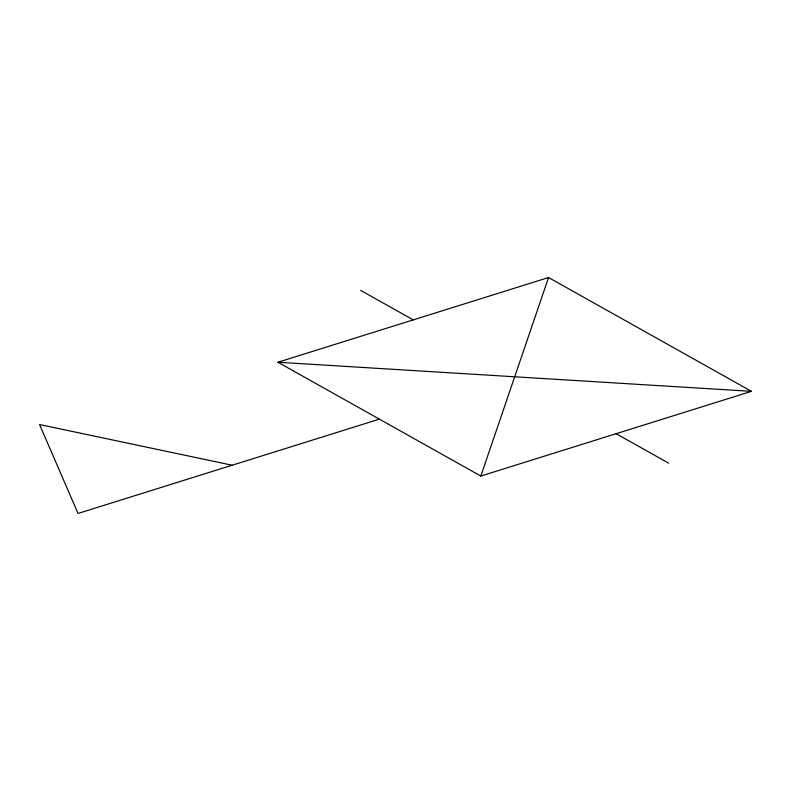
<?xml version="1.0" encoding="UTF-8"?>
<svg xmlns="http://www.w3.org/2000/svg" width="791" height="791" viewBox="0 0 791 791"><rect width="100%" height="100%" fill="white"/><g stroke="black" fill="none" stroke-linecap="round" stroke-linejoin="round"><path stroke-width="1.19" d="M480.819 476.053L548.558 277.532L751.45 391.337L480.819 476.053L277.928 362.238L548.558 277.532M379.373 419.151L78.032 513.468L39.55 424.54L232.149 465.227M277.928 362.238L751.45 391.337M360.637 290.376L413.238 319.88M616.13 433.695L668.731 463.2"/></g></svg>
